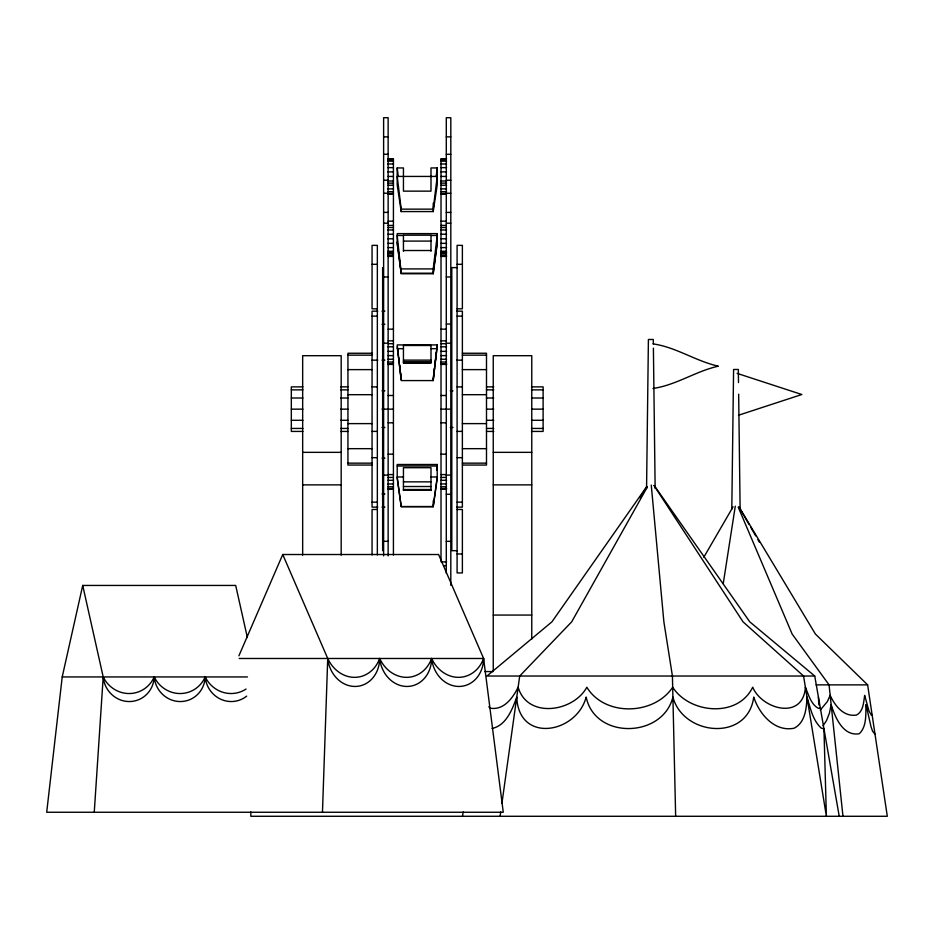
<?xml version="1.0" encoding="UTF-8"?>
<svg xmlns="http://www.w3.org/2000/svg" width="934" height="934" viewBox="0 0 934 934"><rect width="100%" height="100%" fill="white"/><g stroke="black" fill="none" stroke-linecap="round" stroke-linejoin="round"><path stroke-width="1.4" d="M646.561 488.482L648.406 339.474L653.298 339.474L653.356 343.805M731.801 509.112L733.587 369.479L738.339 369.479L738.502 382.578M322.463 812.253L327.729 658.482L282.745 554.516L438.606 554.516L483.602 658.482L503.263 812.253L46.7 812.253L62.216 676.94L82.717 585.443L235.695 585.443L247.358 637.525M94.252 812.253L103.207 676.94L82.717 585.443M436.715 237.785L437.217 233.617L397.207 233.617L397.207 243.972L401.211 273.755L433.224 273.755L437.217 243.972L437.217 233.617M436.715 470.199L437.217 466.031L397.207 466.031M433.563 375.246L433.224 380.582L401.211 380.582L397.207 344.915L437.217 344.915L433.224 380.582M433.913 372.362L434.438 368.019M434.789 365.136L436.353 352.13M436.703 349.246L437.217 344.915M436.703 468.81L437.217 464.502L397.207 464.502L397.207 478.512L401.211 506.695L433.224 506.695L437.217 478.512L437.217 464.502M436.178 176.456L437.217 167.945L430.994 167.945L430.994 191.143L403.441 191.143L403.441 167.945L397.207 167.945L397.207 184.92L401.211 211.574L433.224 211.574L437.217 184.92L437.217 167.945M433.224 379.508L437.217 346.794M437.217 242.093L433.224 273.207L401.211 273.207L397.207 242.093M500.11 816.281L500.717 811.973M501.92 803.357L519.701 676.029L571.701 621.822L647.285 487.081M723.22 583.762L735.291 506.158M462.47 816.281L463.229 811.973M238.906 655.82L282.745 554.516M703.804 557.248L733.038 506.882M639.732 497.752L646.877 486.801M823.052 725.765L826.473 720.651L829.45 713.121L831.143 704.551C834.984 717.149 843.04 736.587 859.292 733.739C866.95 726.395 865.631 714.288 865.993 704.551L871.037 726.78L872.578 731.217L875.018 734.229M646.69 486.649L551.947 621.822L486.964 676.029L814.74 676.029L839.234 816.281M820.25 710.12L827.314 701.621L830.174 695.363C834.821 705.684 843.811 717.195 856.49 715.047C863.436 711.451 863.576 702.158 864.662 695.363L868.959 710.926L871.259 715.047L872.134 714.977M738.455 415.256L801.827 394.51L737.101 373.367M652.994 388.486C676.309 385.077 695.678 371.218 718.328 366.175C695.678 361.119 676.309 347.261 652.994 343.864M492.043 728.462C506.275 725.531 512.334 709.268 516.771 697.056C518.545 743.861 576.465 733.634 586.178 697.056C594.935 739.915 662.79 738.187 672.912 697.056C683.221 735.922 747.854 742.005 753.738 697.056C759.225 713.95 774.496 732.221 794.157 728.205C805.306 722.531 806.509 708.147 806.988 697.056C810.327 707.844 812.615 720.289 821.325 728.205L823.94 728.718L826.392 816.281L803.567 676.029L743.02 621.822L654.034 485.587M820.356 708.17L818.161 708.252C810.77 703.921 808.529 694.639 805.4 687.237C803.123 720.394 762.296 709.688 752.687 687.237C737.883 718.106 689.724 713.704 672.69 687.237C654.057 715.327 604.765 716.81 586.832 687.237C573.359 712.012 527.406 719.052 518.136 687.237C512.976 697.745 503.975 710.272 490.689 708.252L488.762 706.793M383.617 136.866L388.135 136.866M446.289 136.866L450.807 136.866M383.617 154.285L388.135 154.285M446.289 154.285L450.807 154.285M387.82 158.815L393.424 158.815L393.424 555.076M446.604 158.815L441.011 158.815L441.011 560.855M388.135 159.224L393.424 159.224M441.011 159.224L446.289 159.224M388.135 159.983L393.424 159.983M441.011 159.983L446.289 159.983M387.82 161.173L393.424 161.173M441.011 161.173L446.604 161.173M387.82 163.975L393.424 163.975M441.011 163.975L446.604 163.975M387.82 167.63L393.424 167.63M441.011 167.63L446.604 167.63M387.82 171.879L393.424 171.879M441.011 171.879L446.604 171.879M387.82 176.433L393.424 176.433M441.011 176.433L446.604 176.433M383.617 180.215L388.135 180.215M446.289 180.215L450.807 180.215M387.82 180.998L393.424 180.998M441.011 180.998L446.604 180.998M387.82 183.122L393.424 183.122M441.011 183.122L446.604 183.122M387.82 185.247L393.424 185.247M441.011 185.247L446.604 185.247M387.82 188.901L393.424 188.901M441.011 188.901L446.604 188.901M387.82 191.692L393.424 191.692M441.011 191.692L446.604 191.692M383.617 193.245L388.135 193.245M446.289 193.245L450.807 193.245M387.82 193.455L393.424 193.455M441.011 193.455L446.604 193.455M388.135 193.852L393.424 193.852M441.011 193.852L446.289 193.852M387.82 194.062L393.424 194.062M441.011 194.062L446.604 194.062M383.617 212.392L388.135 212.392M446.289 212.392L450.807 212.392M388.135 221.171L393.424 221.171M441.011 221.171L446.289 221.171M383.617 223.203L388.135 223.203M446.289 223.203L450.807 223.203M388.135 225.421L393.424 225.421M441.011 225.421L446.289 225.421M388.135 227.511L393.424 227.511M441.011 227.511L446.289 227.511M387.82 229.974L393.424 229.974M441.011 229.974L446.604 229.974M387.82 234.224L393.424 234.224M441.011 234.224L446.604 234.224M403.441 235.485L397.207 235.485L401.211 273.207M430.994 235.485L437.217 235.485L433.224 268.91L401.211 268.91M387.82 238.789L393.424 238.789M441.011 238.789L446.604 238.789M403.441 241.089L430.994 241.089M387.82 243.354L393.424 243.354M441.011 243.354L446.604 243.354M387.82 247.603L393.424 247.603M441.011 247.603L446.604 247.603M403.441 250.522L430.994 250.522M387.82 251.258L393.424 251.258M441.011 251.258L446.604 251.258M387.82 252.647L393.424 252.647M441.011 252.647L446.604 252.647M387.82 254.048L393.424 254.048M441.011 254.048L446.604 254.048M387.82 255.811L393.424 255.811M441.011 255.811L446.604 255.811M387.82 256.418L393.424 256.418M441.011 256.418L446.604 256.418M372.059 264.322L377.348 264.322M457.088 264.322L462.377 264.322M457.088 267.614L451.799 267.614L451.799 550.686L457.088 550.686M383.617 276.978L388.135 276.978M446.289 276.978L450.807 276.978M377.348 308.827L372.059 308.827L372.059 245.362L377.348 245.362L377.348 555.006M457.088 308.827L462.377 308.827L462.377 245.362L457.088 245.362L457.088 572.927L462.377 572.927L462.377 509.474L457.088 509.474M377.756 311.162L372.059 311.162L372.059 507.127L377.756 507.127M382.029 311.162L384.878 311.162M456.679 311.162L462.377 311.162L462.377 507.127L456.679 507.127M372.059 316.136L377.348 316.136M457.088 316.136L462.377 316.136M446.289 324.051L450.807 324.051M382.029 324.296L384.878 324.296M388.135 329.165L393.424 329.165M441.011 329.165L446.289 329.165M388.135 340.852L393.424 340.852M441.011 340.852L446.289 340.852M383.617 343.198L388.135 343.198M446.289 343.198L450.807 343.198M388.135 343.712L393.424 343.712M441.011 343.712L446.289 343.712M387.82 346.794L393.424 346.794M441.011 346.794L446.604 346.794M397.207 348.674L403.441 348.674M430.994 348.674L437.217 348.674M387.82 351.359L393.424 351.359M441.011 351.359L446.604 351.359M372.059 353.25L347.938 353.25L347.938 465.05L372.059 465.05M462.377 353.25L486.497 353.25L486.497 465.05L462.377 465.05M347.938 355.154L372.059 355.154M462.377 355.154L486.497 355.154M387.82 355.609L393.424 355.609M441.011 355.609L446.604 355.609M387.82 359.251L393.424 359.251M441.011 359.251L446.604 359.251M372.059 360.162L377.756 360.162M382.029 360.162L384.878 360.162M403.441 360.127L430.994 360.127M456.679 360.162L462.377 360.162M403.441 361.738L430.994 361.738M387.82 362.053L393.424 362.053M441.011 362.053L446.604 362.053M403.441 362.766L430.994 362.766M387.82 363.816L393.424 363.816M441.011 363.816L446.604 363.816M387.82 364.12L393.424 364.12M441.011 364.12L446.604 364.12M387.82 364.412L393.424 364.412M441.011 364.412L446.604 364.412M347.938 369.619L372.059 369.619M462.377 369.619L486.497 369.619M302.931 386.874L291.326 386.874L291.326 431.426L302.931 431.426M340.677 386.874L347.938 386.874M372.059 386.898L377.348 386.898M457.088 386.898L462.377 386.898M486.497 386.874L493.759 386.874M531.493 386.874L543.109 386.874L543.109 431.426L531.493 431.426M291.326 389.863L302.931 389.863M340.677 389.863L347.938 389.863M486.497 389.863L493.759 389.863M531.493 389.863L543.109 389.863M382.029 390.809L384.878 390.809M450.316 390.809L452.99 390.809M347.938 394.685L372.059 394.685M462.377 394.685L486.497 394.685M388.135 395.491L393.424 395.491M441.011 395.491L446.289 395.491M291.326 398.012L302.931 398.012M340.677 398.012L347.938 398.012M486.497 398.012L493.759 398.012M531.493 398.012L543.109 398.012M291.326 409.15L302.931 409.15M340.677 409.15L347.938 409.15M382.029 409.15L393.424 409.15M441.011 409.15L450.807 409.15M486.497 409.15L493.759 409.15M531.493 409.15L543.109 409.15M291.326 420.288L302.931 420.288M340.677 420.288L347.938 420.288M486.497 420.288L493.759 420.288M531.493 420.288L543.109 420.288M388.135 422.81L393.424 422.81M441.011 422.81L446.289 422.81M347.938 423.616L372.059 423.616M462.377 423.616L486.497 423.616M382.029 427.48L384.878 427.48M450.316 427.48L452.99 427.48M291.326 428.437L302.931 428.437M340.677 428.437L347.938 428.437M486.497 428.437L493.759 428.437M531.493 428.437L543.109 428.437M340.677 431.426L347.938 431.426M372.059 431.391L377.348 431.391M457.088 431.391L462.377 431.391M486.497 431.426L493.759 431.426M347.938 448.67L372.059 448.67M462.377 448.67L486.497 448.67M302.663 452.348L341.179 452.348M493.245 452.348L531.761 452.348M388.135 454.181L393.424 454.181M441.011 454.181L446.289 454.181M372.059 457.672L377.348 457.672M457.088 457.672L462.377 457.672M382.029 458.139L384.878 458.139M347.938 463.147L372.059 463.147M462.377 463.147L486.497 463.147M388.135 474.589L393.424 474.589M441.011 474.589L446.289 474.589M383.617 475.102L388.135 475.102M446.289 475.102L450.807 475.102M403.441 476.982L397.207 476.982L401.211 506.532L433.224 506.532L437.217 476.982L430.994 476.982M388.135 477.437L393.424 477.437M441.011 477.437L446.289 477.437M387.82 480.309L393.424 480.309M441.011 480.309L446.604 480.309M403.441 481.851L430.994 481.851M387.82 483.964L393.424 483.964M441.011 483.964L446.604 483.964M302.663 484.874L341.179 484.874M493.245 484.874L531.761 484.874M403.441 486.521L430.994 486.521M387.82 486.766L393.424 486.766M441.011 486.766L446.604 486.766M387.82 488.529L393.424 488.529M441.011 488.529L446.604 488.529M387.82 489.124L393.424 489.124M441.011 489.124L446.604 489.124M403.441 489.521L430.994 489.521M403.441 490.268L430.994 490.268M382.029 494.004L384.878 494.004M446.289 494.249L450.807 494.249M372.059 502.165L377.348 502.165M457.088 502.165L462.377 502.165M382.029 507.127L384.878 507.127M377.348 509.474L372.059 509.474L372.059 555.006M383.617 541.323L388.135 541.323M446.289 541.323L450.807 541.323M457.088 553.967L462.377 553.967M441.011 561.883L446.604 561.883M443.65 565.642L446.289 565.642M493.245 615.062L531.761 615.062M239.197 658.482L483.602 658.482A30.063 25.918 79.4 0 1 458.933 686.455A30.063 25.918 79.4 0 1 431.636 658.482A33.215 28.639 79.4 0 1 406.547 677.348A33.215 28.639 79.4 0 1 379.683 658.482A33.215 28.639 79.4 0 1 354.593 677.348A33.215 28.639 79.4 0 1 327.729 658.482A30.063 25.918 79.4 0 0 355.025 686.455A30.063 25.918 79.4 0 0 379.683 658.482A30.063 25.918 79.4 0 0 406.979 686.455A30.063 25.918 79.4 0 0 431.636 658.482A33.215 28.639 79.4 0 0 458.501 677.348A33.215 28.639 79.4 0 0 483.602 658.482M484.688 671.558L493.245 671.558M62.216 676.94L247.452 676.94M816.141 684.867L867.628 684.867L887.3 816.281L250.837 816.281L250.837 811.938M814.74 676.029L749.757 621.822L654.174 485.458M867.628 684.867L815.417 634.058L738.957 506.835M739.623 508.143L749.115 524.511M750.586 527.033L755.699 535.847M757.894 539.618L759.354 542.14M738.234 507.185L792.149 634.058L829.065 684.867L842.97 816.281M397.207 167.945L398.258 176.456M397.207 346.794L401.211 379.508M397.732 349.246L398.433 355.025M398.783 357.909L399.297 362.24M399.647 365.136L400.172 369.467M400.523 372.362L401.211 378.142M651.255 485.038L663.876 621.822L672.422 676.029L675.656 816.281M818.406 697.056L818.861 704.89M738.654 394.206L740.125 509.112M653.403 348.148L655.143 488.482M531.761 639.101L531.761 355.691L493.245 355.691L493.245 671.301M450.807 585.256L450.807 117.719L446.289 117.719L446.289 573.289M433.224 203.297L433.224 211.574M433.224 268.373L433.224 273.755M433.224 500.834L433.224 506.695M430.994 251.246L430.994 235.193L403.441 235.193L403.441 251.246M430.994 490.49L430.994 467.701L403.441 467.701L403.441 490.49M401.211 207.441L401.211 211.574M388.135 555.858L388.135 117.719L383.617 117.719L383.617 555.858M382.636 267.614L382.636 550.686M341.179 555.17L341.179 355.691L302.663 355.691L302.663 555.17M246.062 689.035A29.234 28.113 70.1 0 1 205.2 676.94A29.234 28.113 70.1 0 1 180.099 693.542A29.234 28.113 70.1 0 1 154.203 676.94A29.234 28.113 70.1 0 1 129.114 693.542A29.234 28.113 70.1 0 1 103.207 676.94A26.456 25.44 70.1 0 0 129.301 701.551A26.456 25.44 70.1 0 0 154.203 676.94A26.456 25.44 70.1 0 0 180.297 701.551A26.456 25.44 70.1 0 0 205.2 676.94A26.456 25.44 70.1 0 0 220.669 699.192A26.456 25.44 70.1 0 0 246.669 696.134M437.217 176.433L433.224 209.146L401.211 209.146L397.207 176.433L437.217 176.433M430.994 345.487L403.441 345.487L403.441 363.022L430.994 363.022L430.994 345.487"/></g></svg>
